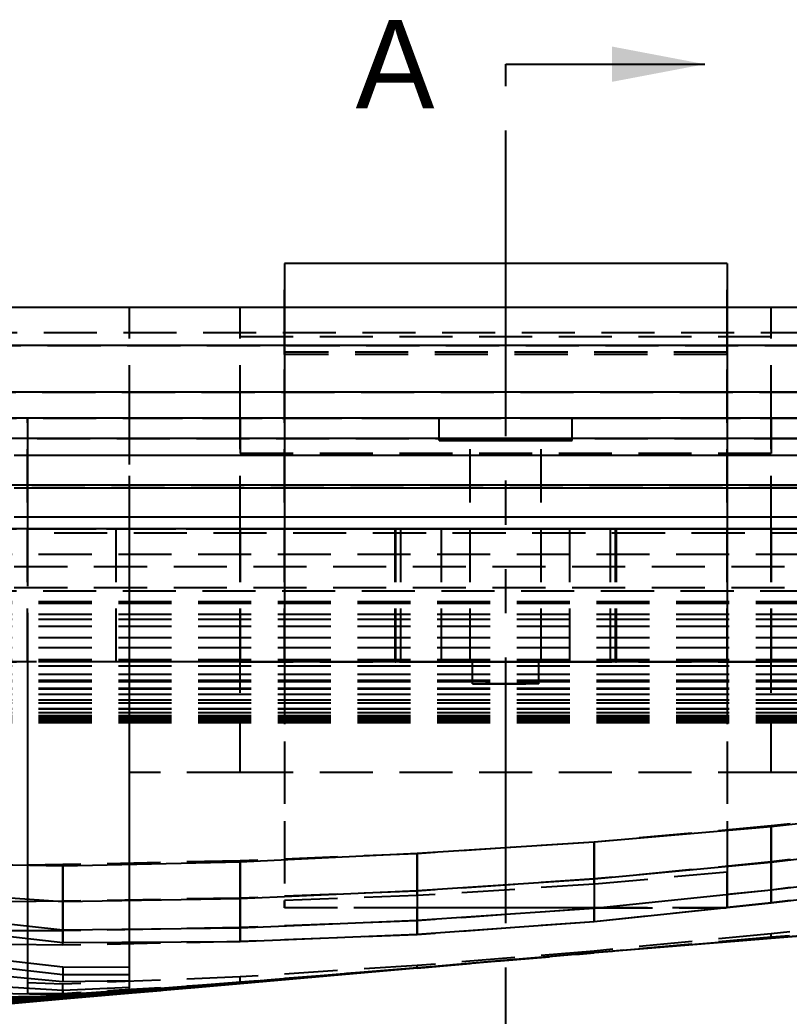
# Model space of a CAD drawing. Header units: millimetres. Extents: x 5 to 601, y 5 to 415.
# Drawn here: x 83.81 to 118.55, y 107.4 to 152.41 of the extents above; entities that cross this region are included whole.
import ezdxf
from ezdxf.enums import TextEntityAlignment as Align

# ---------------------------------------------------------------- set-up
doc = ezdxf.new("R2010")
doc.units = ezdxf.units.MM
doc.linetypes.add('HIDDEN', pattern=[3.6, 2.4, -1.2])
doc.linetypes.add('PHANTOM', pattern=[21, 11, -2, 2, -2, 2, -2])
for name, color, linetype in [('CUT', 1, 'PHANTOM'), ('CUTTHIN', 1, 'PHANTOM'), ('HIDDEN', 8, 'HIDDEN'), ('TEXT', 3, 'CONTINUOUS'), ('VISIBLE', 7, 'CONTINUOUS')]:
    doc.layers.add(name, color=color, linetype=linetype)

msp = doc.modelspace()

# ---------------------------------------------------------------- linework, layer by layer
at = {"layer": 'CUT'}
for p, q in [((105.753, 136.405), (105.753, 150.405)), ((105.753, 150.405), (114.753, 150.405)), ((105.753, 98.595), (105.753, 112.595))]:
    msp.add_line(p, q, dxfattribs=at)
msp.add_solid([(114.753, 150.405), (110.553, 151.203), (110.553, 149.607)], dxfattribs=at)
at = {"layer": 'CUTTHIN'}
msp.add_line((105.753, 112.595), (105.753, 136.405), dxfattribs=at)
at = {"layer": 'HIDDEN'}
for p, q in [((95.753, 123.405), (95.753, 141.405)), ((115.753, 123.405), (115.753, 141.405)), ((88.753, 139.405), (67.385557, 139.405)), ((88.753, 134.405), (88.753, 139.405)), ((122.753, 139.405), (88.753, 139.405)), ((93.753, 139.405), (88.753, 139.405)), ((93.753, 134.405), (93.753, 139.405)), ((117.753, 139.405), (93.753, 139.405)), ((115.753, 139.405), (95.753, 139.405)), ((95.753, 139.405), (95.753, 137.389)), ((95.753, 139.405), (95.753, 123.405)), ((95.753, 137.289), (95.753, 139.405)), ((115.753, 139.405), (95.753, 139.405)), ((115.753, 139.405), (115.753, 137.389)), ((115.753, 137.289), (115.753, 139.405)), ((115.753, 139.405), (115.753, 123.405)), ((117.753, 134.405), (117.753, 139.405)), ((122.753, 139.405), (117.753, 139.405)), ((134.080027, 138.263711), (77.919973, 138.263711)), ((117.753, 138.089), (93.753, 138.089)), ((93.753, 134.405), (93.753, 138.089)), ((117.753, 134.405), (117.753, 138.089)), ((77.855, 137.689), (134.145, 137.689)), ((115.753, 137.389), (95.753, 137.389)), ((95.753, 137.389), (95.753, 112.289)), ((115.753, 137.389), (95.753, 137.389)), ((95.753, 123.405), (95.753, 137.289)), ((115.753, 137.289), (95.753, 137.289)), ((115.753, 137.289), (95.753, 137.289)), ((115.753, 137.389), (115.753, 112.289)), ((115.753, 123.405), (115.753, 137.289)), ((77.617, 135.589), (134.383, 135.589)), ((88.753, 134.405), (74.053, 134.405)), ((93.753, 134.405), (74.053, 134.405)), ((88.753, 134.405), (74.053, 134.405)), ((88.753, 134.405), (74.053, 134.405)), ((74.053, 134.405), (84.153, 134.405)), ((137.453, 134.405), (74.053, 134.405)), ((93.753, 134.405), (74.053, 134.405)), ((88.753, 134.405), (74.053, 134.405)), ((88.753, 134.405), (74.053, 134.405)), ((137.453, 134.405), (74.053, 134.405)), ((102.85148, 134.405), (74.053, 134.405)), ((74.053, 134.405), (137.453, 134.405)), ((93.753, 134.405), (74.053, 134.405)), ((100.785826, 134.405), (74.053, 134.405)), ((93.753, 134.405), (84.153, 134.405)), ((84.153, 123.405), (84.153, 134.405)), ((84.153, 134.405), (84.153, 132.725065)), ((88.753, 118.405), (88.753, 134.405)), ((88.753, 110.717801), (88.753, 134.405)), ((93.753, 134.405), (88.753, 134.405)), ((88.753, 134.405), (122.753, 134.405)), ((88.753, 129.405), (88.753, 134.405)), ((88.753, 118.405), (88.753, 134.405)), ((117.753, 134.405), (93.753, 134.405)), ((117.753, 134.405), (93.753, 134.405)), ((93.753, 134.405), (93.753, 132.817095)), ((93.753, 129.405), (93.753, 134.405)), ((117.753, 134.405), (93.753, 134.405)), ((117.753, 134.405), (93.753, 134.405)), ((93.753, 129.405), (93.753, 134.405)), ((93.753, 129.405), (93.753, 134.405)), ((93.753, 129.405), (93.753, 134.405)), ((101.015912, 134.405), (93.753, 134.405)), ((101.699999, 134.405), (93.753, 134.405)), ((101.015912, 134.405), (100.753, 134.405)), ((100.753, 134.405), (100.785826, 134.405)), ((100.785826, 134.405), (102.85148, 134.405)), ((102.808035, 134.405), (100.785826, 134.405)), ((103.215284, 134.405), (101.015912, 134.405)), ((101.699999, 134.405), (101.015912, 134.405)), ((109.806001, 134.405), (101.699999, 134.405)), ((105.099688, 134.405), (101.699999, 134.405)), ((102.753, 134.405), (102.808035, 134.405)), ((103.215284, 134.405), (102.753, 134.405)), ((102.753, 133.405), (102.753, 134.405)), ((102.808035, 134.405), (108.697965, 134.405)), ((102.85148, 134.405), (108.65452, 134.405)), ((108.65452, 134.405), (102.85148, 134.405)), ((105.099688, 134.405), (103.215284, 134.405)), ((106.406312, 134.405), (105.099688, 134.405)), ((108.290716, 134.405), (106.406312, 134.405)), ((109.806001, 134.405), (106.406312, 134.405)), ((108.753, 134.405), (108.290716, 134.405)), ((110.490088, 134.405), (108.290716, 134.405)), ((137.453, 134.405), (108.65452, 134.405)), ((108.65452, 134.405), (110.720174, 134.405)), ((110.720174, 134.405), (108.697965, 134.405)), ((108.697965, 134.405), (108.753, 134.405)), ((108.753, 133.405), (108.753, 134.405)), ((117.753, 134.405), (109.806001, 134.405)), ((110.490088, 134.405), (109.806001, 134.405)), ((110.720174, 134.405), (110.490088, 134.405)), ((117.753, 134.405), (110.490088, 134.405)), ((137.453, 134.405), (110.720174, 134.405)), ((137.453, 134.405), (117.753, 134.405)), ((122.753, 134.405), (117.753, 134.405)), ((127.353, 134.405), (117.753, 134.405)), ((137.453, 134.405), (117.753, 134.405)), ((117.753, 134.405), (117.753, 132.817095)), ((117.753, 129.405), (117.753, 134.405)), ((137.453, 134.405), (117.753, 134.405)), ((117.753, 129.405), (117.753, 134.405)), ((117.753, 129.405), (117.753, 134.405)), ((117.753, 129.405), (117.753, 134.405)), ((77.379, 133.489), (134.621, 133.489)), ((102.753, 133.405), (108.753, 133.405)), ((108.753, 133.405), (102.753, 133.405)), ((104.153, 123.405), (104.153, 133.405)), ((104.153, 133.405), (107.353, 133.405)), ((107.353, 133.405), (104.153, 133.405)), ((107.353, 123.405), (107.353, 133.405)), ((117.753, 132.817095), (93.753, 132.817095)), ((93.753, 129.405), (93.753, 132.817095)), ((117.753, 129.405), (117.753, 132.817095)), ((139.953, 132.725065), (71.553, 132.725065)), ((127.353, 132.725065), (84.153, 132.725065)), ((84.153, 132.725065), (84.153, 131.245709)), ((139.953, 131.245709), (71.553, 131.245709)), ((77.141, 131.389), (134.859, 131.389)), ((84.153, 131.245709), (84.153, 129.931112)), ((127.353, 131.245709), (84.153, 131.245709)), ((139.953, 129.931112), (71.553, 129.931112)), ((84.153, 129.931112), (84.153, 129.219819)), ((127.353, 129.931112), (84.153, 129.931112)), ((137.453, 129.405), (74.053, 129.405)), ((137.453, 129.405), (74.053, 129.405)), ((137.453, 129.405), (74.053, 129.405)), ((137.453, 129.405), (74.053, 129.405)), ((102.85148, 129.405), (74.053, 129.405)), ((137.453, 129.405), (74.053, 129.405)), ((93.753, 129.405), (74.053, 129.405)), ((93.753, 129.405), (74.053, 129.405)), ((100.785826, 129.405), (74.053, 129.405)), ((88.753, 129.405), (74.053, 129.405)), ((88.753, 129.405), (74.053, 129.405)), ((137.453, 129.405), (74.053, 129.405)), ((74.053, 129.405), (137.453, 129.405)), ((88.753, 129.405), (74.053, 129.405)), ((76.915, 129.405), (135.085, 129.405)), ((84.153, 129.219819), (84.153, 108.402939)), ((127.353, 129.219819), (84.153, 129.219819)), ((88.153, 123.405), (88.153, 129.405)), ((93.753, 129.405), (88.153, 129.405)), ((88.153, 123.405), (88.153, 129.405)), ((93.753, 129.405), (88.153, 129.405)), ((88.753, 108.992886), (88.753, 129.405)), ((88.753, 108.568896), (88.753, 129.405)), ((93.753, 129.405), (88.753, 129.405)), ((88.753, 118.405), (88.753, 129.405)), ((93.753, 129.405), (93.753, 123.405)), ((93.753, 129.405), (93.753, 123.405)), ((93.753, 123.405), (93.753, 129.405)), ((93.753, 129.405), (101.015912, 129.405)), ((93.753, 123.405), (93.753, 129.405)), ((117.753, 129.405), (93.753, 129.405)), ((117.753, 129.405), (93.753, 129.405)), ((93.753, 123.405), (93.753, 129.405)), ((93.753, 129.405), (117.753, 129.405)), ((117.753, 129.405), (93.753, 129.405)), ((101.015912, 129.405), (100.753, 129.405)), ((100.753, 129.405), (100.785826, 129.405)), ((100.753, 123.405), (100.753, 129.405)), ((100.785826, 123.405), (100.785826, 129.405)), ((101.015912, 123.405), (101.015912, 129.405)), ((102.85148, 123.405), (102.85148, 129.405)), ((102.85148, 129.405), (108.65452, 129.405)), ((108.65452, 123.405), (108.65452, 129.405)), ((137.453, 129.405), (108.65452, 129.405)), ((110.753, 129.405), (110.490088, 129.405)), ((110.490088, 129.405), (117.753, 129.405)), ((110.490088, 123.405), (110.490088, 129.405)), ((110.720174, 123.405), (110.720174, 129.405)), ((137.453, 129.405), (110.720174, 129.405)), ((110.720174, 129.405), (110.753, 129.405)), ((110.753, 123.405), (110.753, 129.405)), ((117.753, 129.405), (117.753, 123.405)), ((137.453, 129.405), (117.753, 129.405)), ((117.753, 129.405), (117.753, 123.405)), ((137.453, 129.405), (117.753, 129.405)), ((122.753, 129.405), (117.753, 129.405)), ((117.753, 123.405), (117.753, 129.405)), ((117.753, 123.405), (117.753, 129.405)), ((117.753, 123.405), (117.753, 129.405)), ((123.353, 129.405), (117.753, 129.405)), ((123.353, 129.405), (117.753, 129.405)), ((137.453, 128.247932), (74.053, 128.247932)), ((139.953, 127.698976), (71.553, 127.698976)), ((139.953, 126.748461), (71.553, 126.748461)), ((74.053, 126.602808), (137.453, 126.602808)), ((137.453, 126.115559), (74.053, 126.115559)), ((137.453, 126.036459), (74.053, 126.036459)), ((137.453, 125.535067), (74.053, 125.535067)), ((137.453, 125.535067), (74.053, 125.535067)), ((137.453, 125.31794), (74.053, 125.31794)), ((137.453, 124.995215), (74.053, 124.995215)), ((137.453, 124.493744), (74.053, 124.493744)), ((137.453, 124.036883), (74.053, 124.036883)), ((137.453, 123.499805), (74.053, 123.499805)), ((137.453, 123.405), (74.053, 123.405)), ((88.153, 123.405), (74.053, 123.405)), ((74.053, 123.405), (84.153, 123.405)), ((84.153, 123.405), (84.153, 108.89166)), ((88.153, 123.405), (84.153, 123.405)), ((123.353, 123.405), (88.153, 123.405)), ((95.753, 123.405), (88.153, 123.405)), ((123.353, 123.405), (88.153, 123.405)), ((117.753, 123.405), (93.753, 123.405)), ((101.699999, 123.405), (93.753, 123.405)), ((117.753, 123.405), (93.753, 123.405)), ((101.015912, 123.405), (93.753, 123.405)), ((117.753, 123.405), (93.753, 123.405)), ((93.753, 118.405), (93.753, 123.405)), ((93.753, 118.405), (93.753, 123.405)), ((93.753, 123.405), (117.753, 123.405)), ((93.753, 118.405), (93.753, 123.405)), ((95.753, 123.405), (93.753, 123.405)), ((115.753, 123.405), (95.753, 123.405)), ((95.753, 123.405), (95.753, 112.289)), ((115.753, 123.405), (95.753, 123.405)), ((115.753, 123.405), (95.753, 123.405)), ((100.753, 123.405), (100.785826, 123.405)), ((101.015912, 123.405), (100.753, 123.405)), ((104.258739, 123.405), (100.785826, 123.405)), ((101.699999, 123.405), (101.015912, 123.405)), ((105.753, 123.405), (101.015912, 123.405)), ((109.806001, 123.405), (101.699999, 123.405)), ((108.65452, 123.405), (102.85148, 123.405)), ((102.85148, 123.405), (108.65452, 123.405)), ((105.753, 123.405), (104.153, 123.405)), ((104.153, 123.405), (104.258739, 123.405)), ((104.258739, 122.405), (104.258739, 123.405)), ((110.490088, 123.405), (105.753, 123.405)), ((107.353, 123.405), (105.753, 123.405)), ((107.247261, 122.405), (107.247261, 123.405)), ((110.720174, 123.405), (107.247261, 123.405)), ((107.247261, 123.405), (107.353, 123.405)), ((117.753, 123.405), (109.806001, 123.405)), ((110.490088, 123.405), (109.806001, 123.405)), ((117.753, 123.405), (110.490088, 123.405)), ((110.753, 123.405), (110.490088, 123.405)), ((110.720174, 123.405), (110.753, 123.405)), ((115.753, 123.405), (115.753, 112.29541)), ((123.353, 123.405), (115.753, 123.405)), ((117.753, 123.405), (115.753, 123.405)), ((117.753, 118.405), (117.753, 123.405)), ((117.753, 118.405), (117.753, 123.405)), ((117.753, 118.405), (117.753, 123.405)), ((137.453, 123.201377), (74.053, 123.201377)), ((137.453, 122.836327), (74.053, 122.836327)), ((137.453, 122.559423), (74.053, 122.559423)), ((137.453, 122.502133), (74.053, 122.502133)), ((137.453, 122.502133), (74.053, 122.502133)), ((137.453, 122.197811), (74.053, 122.197811)), ((137.453, 122.197811), (74.053, 122.197811)), ((137.453, 122.171793), (74.053, 122.171793)), ((107.247261, 122.405), (104.258739, 122.405)), ((104.258739, 122.405), (107.247261, 122.405)), ((137.453, 121.922502), (74.053, 121.922502)), ((137.453, 121.675456), (74.053, 121.675456)), ((137.453, 121.527398), (74.053, 121.527398)), ((137.453, 121.275054), (74.053, 121.275054)), ((137.453, 121.263638), (74.053, 121.263638)), ((137.453, 121.097825), (74.053, 121.097825)), ((137.453, 120.958179), (74.053, 120.958179)), ((137.453, 120.898896), (74.053, 120.898896)), ((137.453, 120.844366), (74.053, 120.844366)), ((137.453, 120.844366), (74.053, 120.844366)), ((137.453, 120.77493), (74.053, 120.77493)), ((137.453, 120.756117), (74.053, 120.756117)), ((137.453, 120.693226), (74.053, 120.693226)), ((137.453, 120.655549), (74.053, 120.655549)), ((137.453, 120.650943), (74.053, 120.650943)), ((88.753, 108.992886), (88.753, 118.405)), ((93.753, 118.405), (88.753, 118.405)), ((93.753, 118.405), (88.753, 118.405)), ((117.753, 118.405), (93.753, 118.405)), ((117.753, 118.405), (93.753, 118.405)), ((117.753, 118.405), (93.753, 118.405)), ((122.753, 118.405), (117.753, 118.405)), ((122.753, 118.405), (117.753, 118.405)), ((125.753, 116.8968), (117.753, 115.9898)), ((117.753, 115.9898), (109.753, 115.2614)), ((117.753, 114.359), (117.753, 115.9898)), ((109.753, 115.2614), (101.753, 114.733)), ((109.753, 113.591), (109.753, 115.2614)), ((125.753, 115.347), (117.753, 114.359)), ((93.753, 114.412), (85.753, 114.238)), ((101.753, 114.733), (93.753, 114.412)), ((93.753, 112.729), (93.753, 114.412)), ((101.753, 113.041), (101.753, 114.733)), ((117.753, 114.359), (109.753, 113.591)), ((117.753, 113.093), (117.753, 114.359)), ((85.753, 114.238), (81.753, 114.1776)), ((85.753, 112.591), (85.753, 114.238)), ((115.753, 113.89856), (109.753, 113.353354)), ((115.753, 113.89856), (115.753, 112.886)), ((115.753, 112.289), (115.753, 113.89856)), ((125.753, 114.099), (117.753, 113.093)), ((109.753, 113.591), (101.753, 113.041)), ((109.753, 113.353354), (109.753, 113.591)), ((125.753, 113.507112), (117.753, 112.507602)), ((101.753, 113.041), (93.753, 112.729)), ((109.753, 113.353354), (101.753, 112.83834)), ((101.753, 112.83834), (101.753, 113.041)), ((117.753, 113.093), (115.753, 112.886)), ((117.753, 112.507602), (117.753, 113.093)), ((85.753, 112.591), (81.753, 112.545)), ((93.753, 112.729), (85.753, 112.591)), ((85.753, 111.249), (85.753, 112.591)), ((93.753, 111.393), (93.753, 112.729)), ((101.753, 112.83834), (95.753, 112.621609)), ((95.753, 112.621609), (95.753, 112.289)), ((95.753, 112.289), (95.753, 112.621609)), ((115.753, 112.886), (115.753, 112.29541)), ((101.753, 112.289), (95.753, 112.289)), ((115.753, 112.289), (95.753, 112.289)), ((115.692583, 112.289), (95.753, 112.289)), ((115.753, 112.289), (95.753, 112.289)), ((101.753, 111.695), (101.753, 112.289)), ((109.753, 112.289), (101.753, 112.289)), ((109.753, 112.265), (101.753, 111.695)), ((109.753, 112.289), (109.984884, 112.289)), ((109.753, 112.265), (109.753, 112.289)), ((115.692583, 112.289), (109.753, 111.658834)), ((109.984884, 112.289), (109.753, 112.265)), ((109.753, 111.658834), (109.753, 112.265)), ((109.984884, 112.289), (115.692588, 112.289)), ((117.753, 112.507602), (115.753, 112.29541)), ((101.753, 111.695), (93.753, 111.393)), ((101.753, 111.073258), (101.753, 111.695)), ((109.753, 111.658834), (101.753, 111.073258)), ((125.753, 111.959366), (117.753, 111.112332)), ((125.753, 111.657), (117.753, 110.955)), ((125.753, 111.655494), (117.753, 110.953494)), ((125.753, 111.654091), (117.753, 110.950637)), ((125.753, 111.650594), (117.753, 110.948594)), ((125.753, 111.649891), (117.753, 110.944337)), ((125.753, 111.645694), (117.753, 110.943694)), ((125.753, 111.645691), (117.753, 110.938037)), ((125.753, 111.641), (117.753, 110.937)), ((125.753, 111.637467), (117.753, 110.936576)), ((125.753, 111.635643), (117.753, 110.928813)), ((125.753, 111.634805), (117.753, 110.939424)), ((125.753, 111.624443), (117.753, 110.919013)), ((85.753, 111.249), (81.753, 111.247)), ((93.753, 111.393), (85.753, 111.249)), ((85.753, 110.59351), (85.753, 111.249)), ((93.753, 110.76347), (93.753, 111.393)), ((125.753, 111.616605), (117.753, 110.935924)), ((125.753, 111.613243), (117.753, 110.909213)), ((125.753, 111.613), (117.753, 110.909)), ((125.753, 111.6083), (117.753, 110.933076)), ((125.753, 111.598405), (117.753, 110.932424)), ((125.753, 111.59588), (117.753, 110.90763)), ((125.753, 111.591), (117.753, 110.931)), ((125.753, 111.57838), (117.753, 110.90623)), ((93.753, 110.76347), (85.753, 110.59351)), ((101.753, 111.073258), (93.753, 110.76347)), ((117.753, 111.112332), (109.753, 110.336514)), ((117.753, 110.955), (109.753, 110.255)), ((117.753, 110.953494), (109.753, 110.254785)), ((117.753, 110.950637), (109.753, 110.25403)), ((117.753, 110.948594), (109.753, 110.254085)), ((117.753, 110.944337), (109.753, 110.25263)), ((117.753, 110.943694), (109.753, 110.253385)), ((117.753, 110.938037), (109.753, 110.25123)), ((117.753, 110.937), (109.753, 110.255)), ((117.753, 110.936576), (109.753, 110.255)), ((117.753, 110.933076), (109.753, 110.255)), ((117.753, 110.928813), (109.753, 110.250415)), ((117.753, 110.919013), (109.753, 110.249715)), ((117.753, 110.909213), (109.753, 110.249015)), ((117.753, 110.939424), (111.086333, 110.367667)), ((117.753, 110.935924), (111.086333, 110.367667)), ((117.753, 110.932424), (111.086333, 110.367667)), ((117.753, 110.931), (111.086333, 110.367667)), ((117.753, 110.909), (113.753, 110.579)), ((117.753, 110.90763), (113.753, 110.579)), ((117.753, 110.90623), (113.753, 110.579)), ((117.753, 110.937), (117.753, 111.112332)), ((117.753, 110.955), (117.753, 110.953494)), ((117.753, 110.950637), (117.753, 110.955)), ((117.753, 110.948594), (117.753, 110.943694)), ((117.753, 110.938037), (117.753, 110.944337)), ((117.753, 110.939424), (117.753, 110.935924)), ((117.753, 110.936576), (117.753, 110.937)), ((117.753, 110.931), (117.753, 110.933076)), ((117.753, 110.932424), (117.753, 110.931)), ((117.753, 110.919013), (117.753, 110.928813)), ((117.753, 110.909), (117.753, 110.909213)), ((117.753, 110.90763), (117.753, 110.909)), ((117.753, 110.905), (117.753, 110.90623)), ((85.753, 110.59351), (81.753, 110.644728)), ((109.753, 110.336514), (101.753, 109.677888)), ((111.086333, 110.367667), (109.753, 110.253315)), ((111.086333, 110.367667), (109.753, 110.254015)), ((111.086333, 110.367667), (109.753, 110.254715)), ((111.086333, 110.367667), (109.753, 110.255)), ((109.753, 110.255), (109.753, 110.336514)), ((101.753, 109.561), (109.753, 110.255)), ((101.753, 109.561), (109.753, 110.255)), ((109.753, 110.255), (101.753, 109.561)), ((109.753, 110.253), (101.753, 109.57083)), ((108.153, 110.1154), (101.753, 109.557861)), ((108.153, 110.1154), (101.753, 109.560661)), ((108.153, 110.1154), (101.753, 109.563461)), ((107.086333, 110.023667), (101.753, 109.56437)), ((107.086333, 110.023667), (101.753, 109.56297)), ((107.086333, 110.023667), (101.753, 109.56157)), ((107.086333, 110.023667), (101.753, 109.561)), ((106.153325, 109.944792), (101.753, 109.570194)), ((105.753, 109.911), (101.753, 109.572985)), ((105.753, 109.911), (101.753, 109.572285)), ((105.753, 109.911), (101.753, 109.571585)), ((109.753, 110.253), (104.419667, 109.798333)), ((107.708807, 110.077974), (104.419667, 109.798333)), ((106.709964, 109.992452), (104.419667, 109.798333)), ((105.753, 109.911), (104.419667, 109.798333)), ((109.753, 110.250415), (105.753, 109.911)), ((109.753, 110.249715), (105.753, 109.911)), ((109.753, 110.249015), (105.753, 109.911)), ((106.185394, 109.947537), (105.753, 109.911)), ((107.975222, 110.099889), (106.210433, 109.949653)), ((109.753, 110.255), (107.086333, 110.023667)), ((109.753, 110.254715), (107.086333, 110.023667)), ((109.753, 110.254015), (107.086333, 110.023667)), ((109.753, 110.253315), (107.086333, 110.023667)), ((107.975222, 110.099889), (107.191148, 110.032524)), ((107.975222, 110.099889), (107.471226, 110.05619)), ((107.975222, 110.099889), (107.571182, 110.064636)), ((109.753, 110.25403), (107.975222, 110.099889)), ((109.753, 110.25263), (107.975222, 110.099889)), ((109.753, 110.25123), (107.975222, 110.099889)), ((108.153, 110.1154), (107.975222, 110.099889)), ((109.753, 110.255), (108.153, 110.1154)), ((109.753, 110.254785), (108.153, 110.1154)), ((109.753, 110.254085), (108.153, 110.1154)), ((109.753, 110.253385), (108.153, 110.1154)), ((109.753, 110.254715), (109.753, 110.255)), ((109.753, 110.255), (109.753, 110.254785)), ((109.753, 110.25403), (109.753, 110.255)), ((109.753, 110.254085), (109.753, 110.253385)), ((109.753, 110.253315), (109.753, 110.254015)), ((109.753, 110.249), (109.753, 110.249015)), ((101.753, 109.677888), (93.753, 109.169688)), ((101.753, 109.57083), (93.753, 108.924746)), ((101.753, 109.56943), (93.753, 108.922646)), ((101.753, 109.563461), (93.753, 108.869922)), ((101.753, 109.561), (93.753, 108.895076)), ((101.753, 109.561), (93.753, 108.898576)), ((101.753, 109.561), (93.753, 108.899)), ((101.753, 109.560661), (93.753, 108.864322)), ((101.753, 109.557861), (93.753, 108.858722)), ((100.953, 109.5064), (93.753, 108.925)), ((100.419667, 109.449667), (93.753, 108.876152)), ((100.419667, 109.449667), (93.753, 108.883152)), ((100.419667, 109.449667), (93.753, 108.890152)), ((100.419667, 109.449667), (93.753, 108.893)), ((100.953, 109.5064), (95.608331, 109.070708)), ((100.953, 109.5064), (98.814986, 109.33024)), ((100.953, 109.5064), (99.605748, 109.394241)), ((101.753, 109.572985), (99.640069, 109.397019)), ((101.753, 109.56437), (100.419667, 109.449667)), ((101.753, 109.56297), (100.419667, 109.449667)), ((101.753, 109.56157), (100.419667, 109.449667)), ((101.753, 109.561), (100.419667, 109.449667)), ((101.753, 109.572285), (100.616918, 109.476081)), ((101.753, 109.573), (100.953, 109.5064)), ((101.753, 109.572315), (100.953, 109.5064)), ((101.753, 109.571615), (100.953, 109.5064)), ((101.753, 109.571), (100.953, 109.5064)), ((101.753, 109.571585), (101.062128, 109.512114)), ((101.753, 109.570194), (101.411197, 109.540366)), ((104.419667, 109.798333), (101.753, 109.571615)), ((104.419667, 109.798333), (101.753, 109.572315)), ((104.419667, 109.798333), (101.753, 109.573)), ((104.419667, 109.798333), (101.753, 109.571)), ((101.753, 109.561), (101.753, 109.677888)), ((101.753, 109.573), (101.753, 109.572985)), ((101.753, 109.572315), (101.753, 109.573)), ((101.753, 109.572285), (101.753, 109.571585)), ((101.753, 109.571), (101.753, 109.571615)), ((101.753, 109.57083), (101.753, 109.571)), ((101.753, 109.570194), (101.753, 109.56803)), ((101.753, 109.56803), (101.753, 109.56943)), ((101.753, 109.56437), (101.753, 109.56297)), ((101.753, 109.560661), (101.753, 109.563461)), ((101.753, 109.56157), (101.753, 109.561)), ((101.753, 109.557), (101.753, 109.557861)), ((93.753, 109.169688), (85.753, 108.842254)), ((93.753, 108.925), (93.025727, 108.863545)), ((93.753, 108.924746), (93.025727, 108.863545)), ((93.753, 108.922646), (93.025727, 108.863545)), ((93.753, 108.899), (93.753, 109.169688)), ((93.753, 108.925), (93.753, 108.920546)), ((93.753, 108.924746), (93.753, 108.925)), ((93.753, 108.920546), (93.753, 108.922646)), ((84.153, 108.89166), (84.153, 108.4238)), ((85.753, 108.842254), (84.153, 108.89166)), ((93.753, 108.899), (85.753, 108.407)), ((93.753, 108.898576), (85.753, 108.39428)), ((93.753, 108.895076), (85.753, 108.28928)), ((93.753, 108.893), (85.753, 108.227)), ((93.753, 108.890152), (85.753, 108.218741)), ((93.753, 108.883152), (85.753, 108.198441)), ((93.753, 108.876152), (85.753, 108.178141)), ((93.753, 108.869922), (85.753, 108.166691)), ((93.753, 108.864322), (85.753, 108.162491)), ((93.753, 108.858722), (85.753, 108.158291)), ((85.753, 108.407), (85.753, 108.842254)), ((93.753, 108.898576), (93.753, 108.899)), ((93.753, 108.893), (93.753, 108.895076)), ((93.753, 108.890152), (93.753, 108.893)), ((93.753, 108.876152), (93.753, 108.883152)), ((93.753, 108.864322), (93.753, 108.869922)), ((93.753, 108.857), (93.753, 108.858722)), ((85.753, 108.28928), (81.753, 108.142928)), ((85.753, 108.227), (81.753, 107.981)), ((85.753, 108.218741), (81.753, 107.957931)), ((85.753, 108.198441), (81.753, 107.901231)), ((85.753, 108.178141), (81.753, 107.844531)), ((85.753, 108.166691), (81.753, 107.816691)), ((85.753, 108.162491), (81.753, 107.812491)), ((84.153, 108.4238), (84.153, 108.402939)), ((85.753, 108.407), (84.153, 108.4238)), ((85.753, 108.39428), (84.153, 108.402939)), ((85.753, 108.39428), (85.753, 108.407)), ((85.753, 108.227), (85.753, 108.28928)), ((85.753, 108.218741), (85.753, 108.227)), ((85.753, 108.178141), (85.753, 108.198441))]:
    msp.add_line(p, q, dxfattribs=at)
at = {"layer": 'VISIBLE'}
for p, q in [((115.753, 141.405), (95.753, 141.405)), ((95.753, 141.405), (95.753, 139.405)), ((115.753, 141.405), (115.753, 139.405)), ((130.951, 139.405), (81.049, 139.405)), ((131.145, 137.689), (80.855, 137.689)), ((131.383, 135.589), (80.617, 135.589)), ((131.621, 133.489), (80.379, 133.489)), ((131.859, 131.389), (80.141, 131.389)), ((132.085, 129.405), (79.915, 129.405)), ((125.753, 116.833), (117.753, 115.9446)), ((117.753, 115.9446), (109.753, 115.2478)), ((117.753, 115.9446), (117.753, 114.339)), ((109.753, 115.2478), (101.753, 114.7396)), ((109.753, 115.2478), (109.753, 113.581)), ((125.753, 115.285), (117.753, 114.339)), ((93.753, 114.3544), (85.753, 114.1766)), ((101.753, 114.7396), (93.753, 114.3544)), ((93.753, 114.3544), (93.753, 112.693)), ((101.753, 114.7396), (101.753, 113.053)), ((117.753, 114.339), (109.753, 113.581)), ((117.753, 114.339), (117.753, 113.081)), ((85.753, 114.1766), (81.753, 114.2438)), ((85.753, 114.1766), (85.753, 112.553)), ((125.753, 114.053), (117.753, 113.081)), ((109.753, 113.581), (101.753, 113.053)), ((109.753, 113.581), (109.753, 112.259)), ((125.753, 113.485774), (117.753, 112.491708)), ((101.753, 113.053), (93.753, 112.693)), ((101.753, 113.053), (101.753, 111.709)), ((117.753, 113.081), (109.753, 112.259)), ((117.753, 113.081), (117.753, 112.491708)), ((85.753, 112.553), (81.753, 112.829)), ((93.753, 112.693), (85.753, 112.553)), ((85.753, 112.553), (85.753, 111.279)), ((93.753, 112.693), (93.753, 111.363)), ((109.753, 112.259), (101.753, 111.709)), ((117.753, 112.491708), (109.753, 111.656728)), ((109.753, 112.259), (109.753, 111.656728)), ((85.753, 111.279), (81.753, 111.711)), ((101.753, 111.709), (93.753, 111.363)), ((101.753, 111.709), (101.753, 111.087258)), ((109.753, 111.656728), (101.753, 111.087258)), ((93.753, 111.363), (85.753, 111.279)), ((85.753, 111.279), (85.753, 110.70139)), ((93.753, 111.363), (93.753, 110.745152)), ((122.324429, 111.281), (117.753, 110.910939)), ((122.324429, 111.281), (117.753, 110.908139)), ((122.324429, 111.281), (117.753, 110.905339)), ((122.324429, 111.281), (117.753, 110.905)), ((85.753, 110.70139), (81.753, 111.164542)), ((93.753, 110.745152), (85.753, 110.70139)), ((101.753, 111.087258), (93.753, 110.745152)), ((117.753, 110.910939), (109.753, 110.253)), ((117.753, 110.908139), (109.753, 110.253)), ((117.753, 110.905339), (109.753, 110.253)), ((117.753, 110.905), (113.753, 110.579)), ((117.753, 110.910939), (117.753, 110.908139)), ((117.753, 110.905339), (117.753, 110.905)), ((88.753, 109.598076), (88.753, 110.717801)), ((113.753, 110.579), (109.753, 110.25177)), ((113.753, 110.579), (109.753, 110.25037)), ((113.753, 110.579), (109.753, 110.249)), ((113.753, 110.579), (109.753, 110.253)), ((85.753, 109.601064), (81.753, 110.068424)), ((109.753, 110.253), (101.753, 109.56803)), ((107.571182, 110.064636), (101.753, 109.557)), ((107.471226, 110.05619), (101.753, 109.560394)), ((107.191148, 110.032524), (101.753, 109.565294)), ((106.210433, 109.949653), (106.153325, 109.944792)), ((109.753, 110.249), (106.185394, 109.947537)), ((109.753, 110.25037), (106.709964, 109.992452)), ((109.753, 110.25177), (107.708807, 110.077974)), ((109.753, 110.253), (109.753, 110.25177)), ((109.753, 110.25037), (109.753, 110.249)), ((85.753, 109.265), (81.753, 109.711)), ((88.753, 109.598076), (85.753, 109.601064)), ((85.753, 109.601064), (85.753, 109.265)), ((88.753, 109.26575), (88.753, 109.598076)), ((101.753, 109.56803), (93.753, 108.920546)), ((101.753, 109.565294), (93.753, 108.866478)), ((101.753, 109.560394), (93.753, 108.860878)), ((101.753, 109.557), (93.753, 108.857)), ((101.411197, 109.540366), (93.753, 108.872078)), ((101.062128, 109.512114), (93.753, 108.882942)), ((100.616918, 109.476081), (93.753, 108.894842)), ((99.640069, 109.397019), (93.753, 108.906742)), ((99.605748, 109.394241), (93.753, 108.907)), ((101.753, 109.56803), (101.753, 109.565294)), ((101.753, 109.560394), (101.753, 109.557)), ((85.753, 108.93803), (81.753, 109.319674)), ((88.753, 109.26575), (85.753, 109.265)), ((85.753, 109.265), (85.753, 108.93803)), ((88.753, 108.992886), (85.753, 108.93803)), ((88.753, 108.992886), (88.753, 109.26575)), ((88.753, 108.686876), (88.753, 108.992886)), ((93.753, 108.920546), (93.025727, 108.863545)), ((98.814986, 109.33024), (93.753, 108.913163)), ((95.608331, 109.070708), (93.753, 108.919463)), ((93.753, 108.920546), (93.753, 108.919463)), ((85.753, 108.549371), (81.753, 108.793621)), ((93.753, 108.919463), (85.753, 108.23239)), ((93.753, 108.913163), (85.753, 108.21349)), ((93.753, 108.907), (85.753, 108.195)), ((93.753, 108.906742), (85.753, 108.194787)), ((93.753, 108.894842), (85.753, 108.184987)), ((93.753, 108.882942), (85.753, 108.175187)), ((93.753, 108.872078), (85.753, 108.166424)), ((93.753, 108.866478), (85.753, 108.162924)), ((93.025727, 108.863545), (85.753, 108.293544)), ((93.025727, 108.863545), (85.753, 108.272544)), ((93.025727, 108.863545), (85.753, 108.251544)), ((93.025727, 108.863545), (85.753, 108.249)), ((93.753, 108.860878), (85.753, 108.159424)), ((93.753, 108.857), (85.753, 108.157)), ((88.753, 108.686876), (85.753, 108.549371)), ((88.753, 108.568896), (85.753, 108.359204)), ((85.753, 108.549371), (85.753, 108.359204)), ((88.753, 108.568896), (88.753, 108.686876)), ((93.753, 108.913163), (93.753, 108.907)), ((93.753, 108.907), (93.753, 108.906742)), ((93.753, 108.894842), (93.753, 108.882942)), ((93.753, 108.872078), (93.753, 108.866478)), ((93.753, 108.860878), (93.753, 108.857)), ((85.753, 108.359204), (81.753, 108.430788)), ((85.753, 108.293544), (81.753, 108.246386)), ((85.753, 108.272544), (81.753, 108.125986)), ((85.753, 108.251544), (81.753, 108.005586)), ((85.753, 108.249), (81.753, 107.991)), ((85.753, 108.23239), (81.753, 107.946706)), ((85.753, 108.21349), (81.753, 107.896306)), ((85.753, 108.195), (81.753, 107.847)), ((85.753, 108.194787), (81.753, 107.846757)), ((85.753, 108.184987), (81.753, 107.835557)), ((85.753, 108.175187), (81.753, 107.824357)), ((85.753, 108.166424), (81.753, 107.814539)), ((85.753, 108.162924), (81.753, 107.811739)), ((85.753, 108.159424), (81.753, 107.808939)), ((85.753, 108.157), (81.753, 107.807)), ((85.753, 108.293544), (85.753, 108.272544)), ((85.753, 108.251544), (85.753, 108.249)), ((85.753, 108.249), (85.753, 108.23239)), ((85.753, 108.21349), (85.753, 108.195)), ((85.753, 108.195), (85.753, 108.194787)), ((85.753, 108.184987), (85.753, 108.175187)), ((85.753, 108.166424), (85.753, 108.162924)), ((85.753, 108.159424), (85.753, 108.157))]:
    msp.add_line(p, q, dxfattribs=at)

# ---------------------------------------------------------------- texts
at = {"layer": 'TEXT'}
msp.add_text('A', height=4, dxfattribs=at).set_placement((100.753, 150.405), align=Align.MIDDLE_CENTER)

doc.saveas('drawing.dxf')
